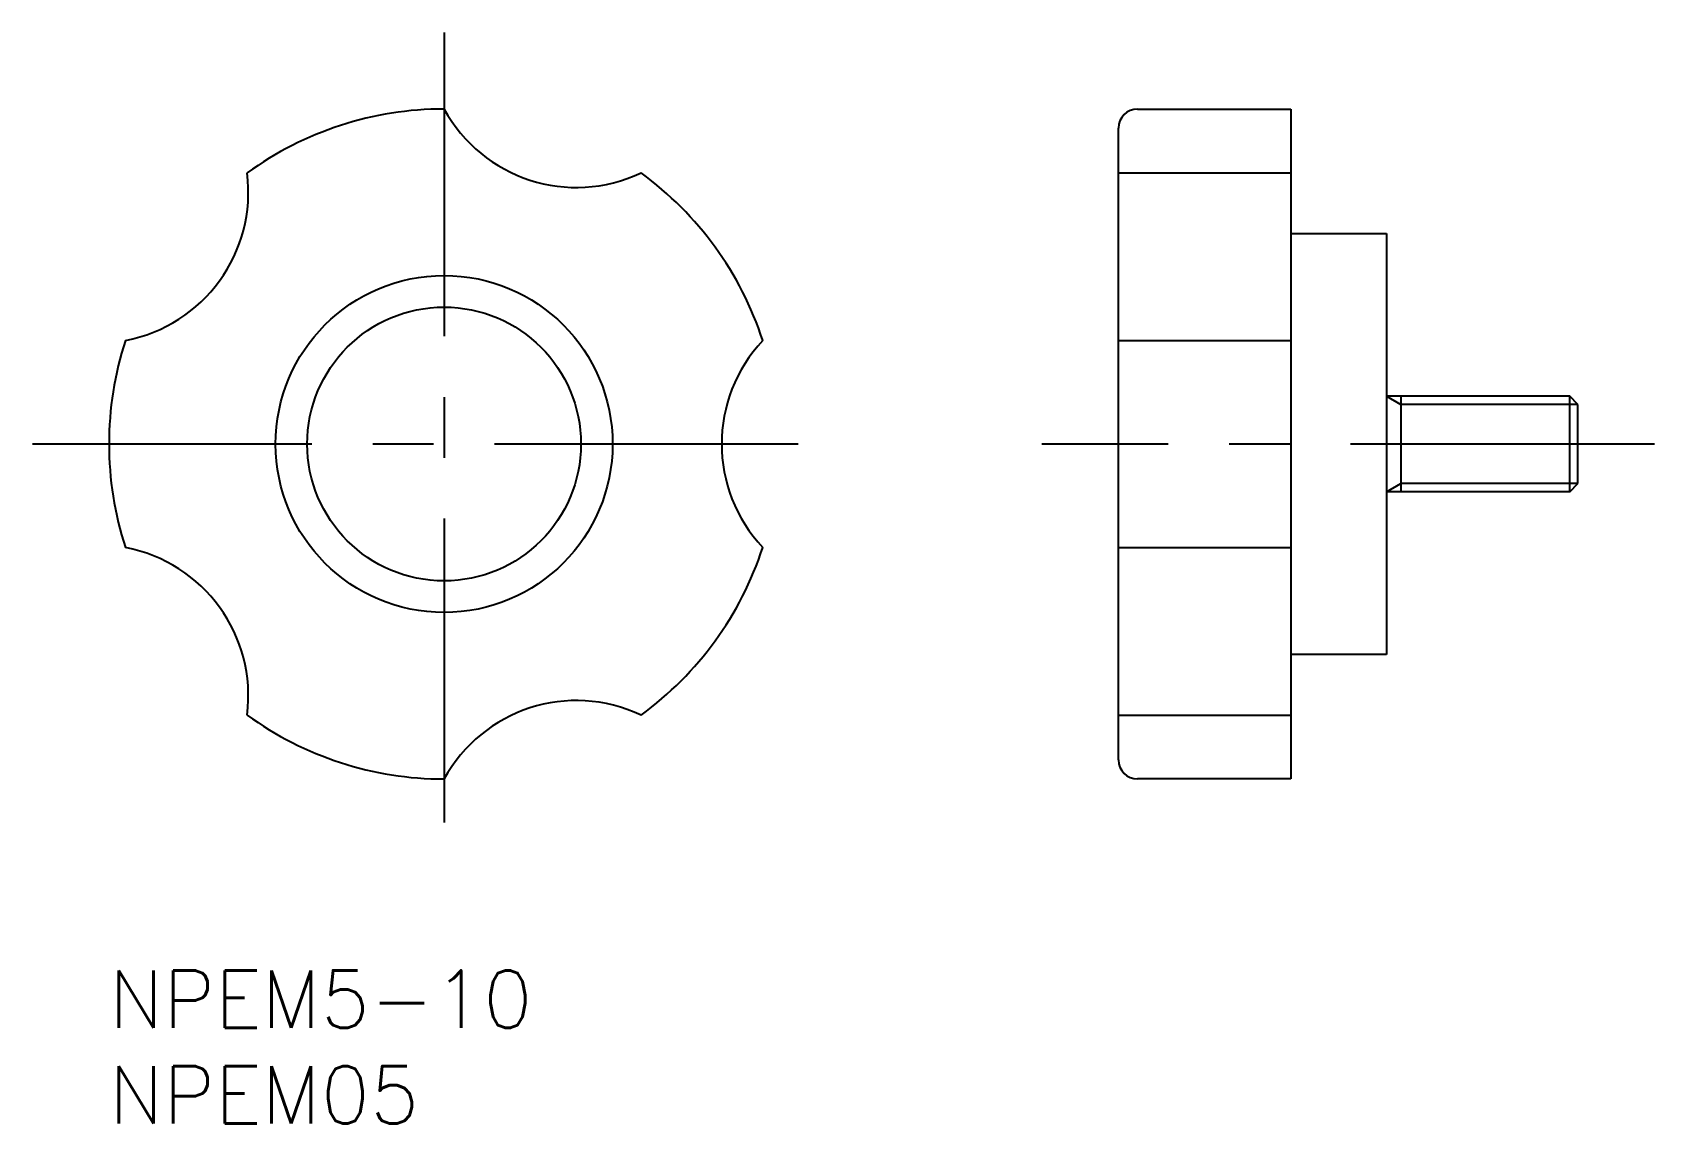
# Model space of a CAD drawing. Extents: x -4 to 80.7, y -8 to 49.
import ezdxf

# ---------------------------------------------------------------- set-up
doc = ezdxf.new("R2010")
doc.units = 0
doc.header["$LTSCALE"] = 0.5
doc.linetypes.add('CENTER', pattern=[50.8, 31.75, -6.35, 6.35, -6.35])
for name, color, linetype in [('MSM_CENTER', 1, 'CENTER'), ('MSM_CONTINUOUS', 7, 'CONTINUOUS'), ('MSM_NARROW', 5, 'CONTINUOUS'), ('MSM_PART_NUMBER', 7, 'CONTINUOUS')]:
    doc.layers.add(name, color=color, linetype=linetype)
doc.styles.get("Standard").update_dxf_attribs({"font": 'txt.shx', "height": 2, "bigfont": 'bigfont.shx'})

# ---------------------------------------------------------------- blocks, each defined once
blk = doc.blocks.new('*U9')
at = {"layer": 'MSM_PART_NUMBER'}
blk.add_text('NPEM5-10', height=3, dxfattribs=at).set_placement((0, -3))
blk = doc.blocks.new('*U10')
at = {"layer": 'MSM_PART_NUMBER'}
blk.add_text('NPEM05', height=3, dxfattribs=at).set_placement((0, -8))

msp = doc.modelspace()

# ---------------------------------------------------------------- linework, layer by layer
at = {"layer": 'MSM_CENTER'}
for p, q in [((17.5, 49), (17.5, 6)), ((36, 27.5), (-4, 27.5)), ((80.724, 27.5), (48.724, 27.5))]:
    msp.add_line(p, q, dxfattribs=at)
at = {"layer": 'MSM_CONTINUOUS'}
for p, q in [((53.724, 45), (61.724, 45)), ((61.724, 45), (61.724, 10)), ((52.724, 11), (52.724, 44)), ((52.724, 41.658), (61.724, 41.658)), ((61.724, 38.5), (66.724, 38.5)), ((66.724, 38.5), (66.724, 16.5)), ((52.724, 32.908), (61.724, 32.908)), ((76.291, 30), (66.724, 30)), ((67.474, 30), (67.474, 25)), ((76.291, 25), (76.291, 30)), ((76.724, 29.567), (76.291, 30)), ((76.724, 25.433), (76.724, 29.567)), ((76.291, 25), (76.724, 25.433)), ((76.291, 25), (66.724, 25)), ((52.724, 22.092), (61.724, 22.092)), ((66.724, 16.5), (61.724, 16.5)), ((52.724, 13.342), (61.724, 13.342)), ((61.724, 10), (53.724, 10))]:
    msp.add_line(p, q, dxfattribs=at)
for radius in [8.8, 7.15]:
    msp.add_circle((17.5, 27.5), radius, dxfattribs=at)
for centre, radius, start, end in [((17.5, 27.5), 17.5, 90, 126), ((24.42, 48.797), 7.893, 208.75621, 295.24379), ((53.724, 44), 1, 90, 180), ((-0.617, 40.663), 7.893, 280.75621, 7.24379), ((17.5, 27.5), 17.5, 18, 54), ((17.5, 27.5), 17.5, 162, 198), ((39.893, 27.5), 7.893, 136.75621, 223.24379), ((-0.617, 14.337), 7.893, 352.75621, 79.24379), ((17.5, 27.5), 17.5, 306, 342), ((24.42, 6.203), 7.893, 64.75621, 151.24379), ((17.5, 27.5), 17.5, 234, 270), ((53.724, 11), 1, 180, 270)]:
    msp.add_arc(centre, radius, start, end, dxfattribs=at)
at = {"layer": 'MSM_NARROW'}
for p, q in [((66.724, 30), (67.474, 29.567)), ((76.724, 29.567), (67.474, 29.567)), ((66.724, 25), (67.474, 25.433)), ((76.724, 25.433), (67.474, 25.433))]:
    msp.add_line(p, q, dxfattribs=at)

# ---------------------------------------------------------------- block references
at = {"layer": 'MSM_CONTINUOUS'}
for name in ['*U9', '*U10']:
    msp.add_blockref(name, (0, 0), dxfattribs=at)

doc.saveas('drawing.dxf')
